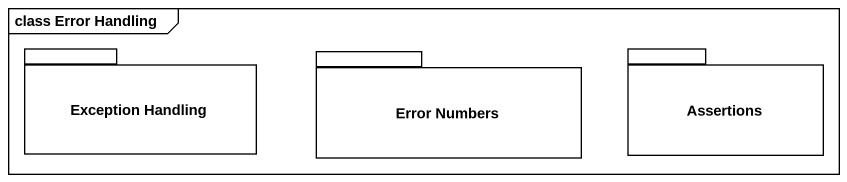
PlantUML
@startuml
mainframe class Error Handling
package "Exception Handling" as Exception_Handling {
}
package "Error Numbers" as Error_Numbers {
}
package Assertions {
}
@enduml
